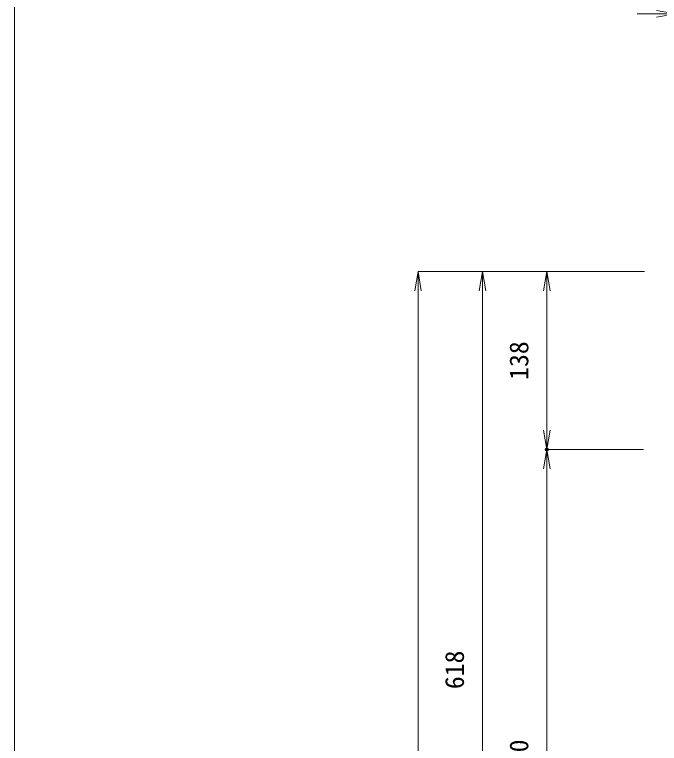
# Model space of a CAD drawing. Units: millimetres, scale not verified. Extents: x -1945 to 1945, y -1197 to 1643.
# Drawn here: x -1945 to -1444, y 110 to 676 of the extents above; entities that cross this region are included whole.
import ezdxf
from ezdxf.enums import TextEntityAlignment as Align

# ---------------------------------------------------------------- set-up
doc = ezdxf.new("R2010")
doc.units = ezdxf.units.MM
doc.header["$LTSCALE"] = 10
doc.header["$PDMODE"] = 32
doc.header["$PDSIZE"] = 2
for name, color, linetype, lineweight in [('0-1_TITLE', 7, 'Continuous', 18), ('0-6_SUNPO_S10', 3, 'Continuous', 18), ('0-9__0-0_0', 7, 'Continuous', 18)]:
    doc.layers.add(name, color=color, linetype=linetype, lineweight=lineweight)
doc.layers.add('0-A__0-2_DEFPOINTS', color=7, linetype='Continuous')
doc.styles.add('ＭＳ ゴシック', font='')
doc.styles.get('ＭＳ ゴシック').set_extended_font_data('MS Gothic')

# ---------------------------------------------------------------- blocks, each defined once
blk = doc.blocks.new('_OPEN')
at = {"layer": '0-9__0-0_0'}
blk.add_line((0, 0), (-1, 0), dxfattribs=at)
blk.add_lwpolyline([(-1, 0.1667), (0, 0), (-1, -0.1667)], dxfattribs=at)
blk = doc.blocks.new('_D16')
at = {"layer": '0-6_SUNPO_S10'}
for p, q in [((489.13, 1896.08), (313.34, 1896.08)), ((313.34, 1881.08), (313.34, 1063.08))]:
    blk.add_line(p, q, dxfattribs=at)
at = {"layer": '0-6_SUNPO_S10', "xscale": 15, "yscale": 15, "rotation": 90}
blk.add_blockref('_OPEN', (313.34, 1896.08), dxfattribs=at)
blk = doc.blocks.new('_D21')
at = {"layer": '0-6_SUNPO_S10'}
for p, q in [((498.34, 2096.08), (483.34, 2096.08)), ((513.34, 1781.08), (513.34, 2096.08)), ((513.34, 2096.08), (538.34, 2096.08)), ((538.34, 1880.09), (538.34, 2096.08)), ((553.34, 2096.08), (568.34, 2096.08))]:
    blk.add_line(p, q, dxfattribs=at)
at = {"layer": '0-A__0-2_DEFPOINTS'}
for p in [(538.34, 2096.08), (538.34, 1830.09), (513.34, 1731.08)]:
    blk.add_point(p, dxfattribs=at)
at = {"layer": '0-6_SUNPO_S10', "xscale": 15, "yscale": 15}
blk.add_blockref('_OPEN', (513.34, 2096.08), dxfattribs=at)
at = {"layer": '0-6_SUNPO_S10', "xscale": 15, "yscale": 15, "rotation": 180}
blk.add_blockref('_OPEN', (538.34, 2096.08), dxfattribs=at)
at = {"layer": '0-6_SUNPO_S10', "color": 7, "style": 'ＭＳ ゴシック'}
blk.add_text('25', height=14.66, dxfattribs=at).set_placement((515.84, 2106.08), align=Align.BOTTOM_LEFT)
blk = doc.blocks.new('_D27')
at = {"layer": '0-6_SUNPO_S10'}
for p, q in [((489.13, 1896.08), (363.34, 1896.08)), ((363.34, 1881.08), (363.34, 1293.08))]:
    blk.add_line(p, q, dxfattribs=at)
at = {"layer": '0-6_SUNPO_S10', "xscale": 15, "yscale": 15, "rotation": 90}
blk.add_blockref('_OPEN', (363.34, 1896.08), dxfattribs=at)
at = {"layer": '0-6_SUNPO_S10', "color": 7, "style": 'ＭＳ ゴシック'}
blk.add_text('618', height=14.66, rotation=90, dxfattribs=at).set_placement((353.34, 1572.08), align=Align.BOTTOM_LEFT)
blk = doc.blocks.new('_D29')
at = {"layer": '0-6_SUNPO_S10'}
for p, q in [((489.13, 1896.08), (413.34, 1896.08)), ((413.34, 1881.08), (413.34, 1773.08)), ((488.34, 1758.08), (413.34, 1758.08))]:
    blk.add_line(p, q, dxfattribs=at)
at = {"layer": '0-A__0-2_DEFPOINTS'}
for p in [(539.13, 1896.08), (413.34, 1758.08), (538.34, 1758.08)]:
    blk.add_point(p, dxfattribs=at)
at = {"layer": '0-6_SUNPO_S10', "xscale": 15, "yscale": 15}
for p, rotation in [((413.34, 1896.08), 90), ((413.34, 1758.08), 270)]:
    blk.add_blockref('_OPEN', p, dxfattribs=dict(at, rotation=rotation))
at = {"layer": '0-6_SUNPO_S10', "color": 7, "style": 'ＭＳ ゴシック'}
blk.add_text('138', height=14.66, rotation=90, dxfattribs=at).set_placement((403.34, 1812.08), align=Align.BOTTOM_LEFT)
blk = doc.blocks.new('_D30')
at = {"layer": '0-6_SUNPO_S10'}
for p, q in [((488.34, 1758.08), (413.34, 1758.08)), ((413.34, 1743.08), (413.34, 1293.08)), ((698.34, 1278.08), (413.34, 1278.08))]:
    blk.add_line(p, q, dxfattribs=at)
at = {"layer": '0-A__0-2_DEFPOINTS'}
for p in [(538.34, 1758.08), (413.34, 1278.08), (748.34, 1278.08)]:
    blk.add_point(p, dxfattribs=at)
at = {"layer": '0-6_SUNPO_S10', "xscale": 15, "yscale": 15}
for p, rotation in [((413.34, 1758.08), 90), ((413.34, 1278.08), 270)]:
    blk.add_blockref('_OPEN', p, dxfattribs=dict(at, rotation=rotation))
at = {"layer": '0-6_SUNPO_S10', "color": 7, "style": 'ＭＳ ゴシック'}
blk.add_text('480', height=14.66, rotation=90, dxfattribs=at).set_placement((403.34, 1503.08), align=Align.BOTTOM_LEFT)

msp = doc.modelspace()

# ---------------------------------------------------------------- linework, layer by layer
at = {"layer": '0-1_TITLE', "color": 2}
msp.add_lwpolyline([(-1945, -1197.12), (1945, -1197.12), (1945, 1642.88), (-1945, 1642.88)], close=True, dxfattribs=at)

# ---------------------------------------------------------------- block references
at = {"layer": '0-6_SUNPO_S10'}
for name in ['_D21', '_D16', '_D27', '_D29', '_D30']:
    msp.add_blockref(name, (-1945, -1420), dxfattribs=at)

doc.saveas('drawing.dxf')
